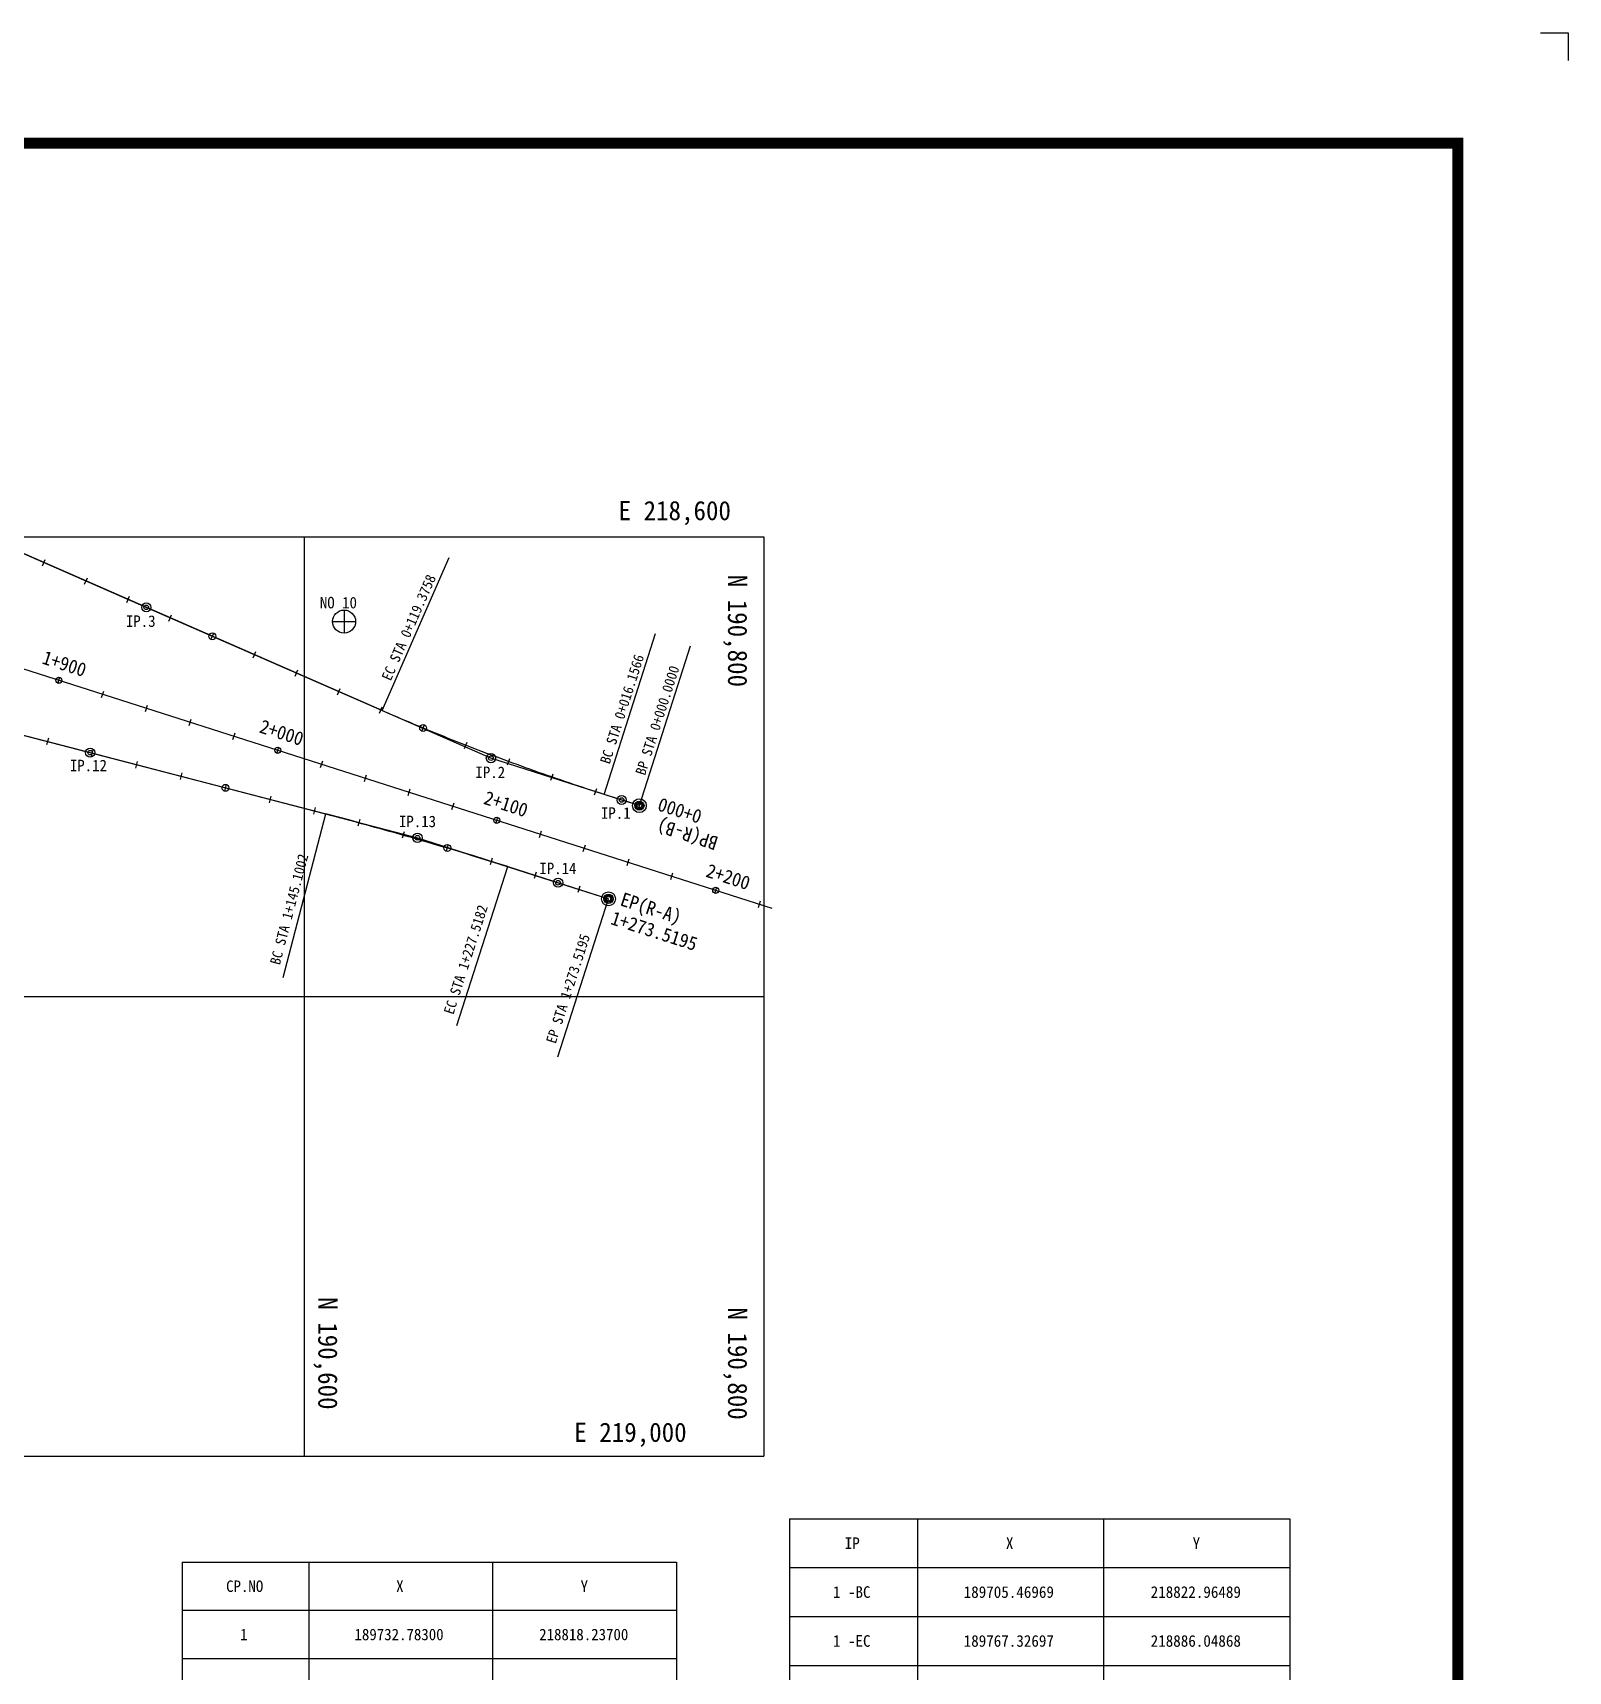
# Model space of a CAD drawing. Header units: millimetres. Extents: x 6226 to 8245, y 797 to 2223.
# Drawn here: x 7577 to 8245, y 1510 to 2223 of the extents above; entities that cross this region are included whole.
import ezdxf
from ezdxf.enums import TextEntityAlignment as Align

# ---------------------------------------------------------------- set-up
doc = ezdxf.new("R2010")
doc.units = ezdxf.units.MM
for name, color, linetype in [('CA-ALGN-CNTL', 2, 'Continuous'), ('CA-ALGN-IPLN', 1, 'Continuous'), ('CA-ALGN-IPSM', 2, 'Continuous'), ('CA-ALGN-STSM', 2, 'Continuous'), ('CA-ALGN-TEXT', 3, 'Continuous'), ('CA-LEAL', 1, 'Continuous'), ('CA-LEAT', 3, 'Continuous'), ('CA-TABL-LIN1', 4, 'Continuous'), ('CA-TABL-LIN2', 1, 'Continuous'), ('CA-TABL-TEX1', 6, 'Continuous'), ('CA-TABL-TEX2', 3, 'Continuous'), ('CV-GRID-LINE', 1, 'Continuous'), ('CV-GRID-TEXT', 4, 'Continuous'), ('CV-SURV-SYMB', 3, 'Continuous'), ('CV-SURV-TEXT', 3, 'Continuous'), ('CX-BORD', 3, 'Continuous'), ('CX-BORD-LIN1', 4, 'Continuous'), ('CX-BORD-LIN2', 3, 'Continuous'), ('CX-BORD-TEX2', 7, 'Continuous'), ('CX-BORD-TEX3', 6, 'Continuous'), ('CX-MISC', 2, 'Continuous')]:
    doc.layers.add(name, color=color, linetype=linetype)
doc.styles.add('GTXT', font='DotumChe.ttf')
doc.styles.add('TAEGP', font='DotumChe.ttf')
doc.styles.add('TAEGULIM', font='DotumChe.ttf')
doc.styles.add('TB_TEXT', font='DotumChe.ttf')
doc.styles.add('TB_WBTXT', font='H2GTRE.TTF')
doc.styles.add('TB_WMTXT', font='DotumChe.ttf')

# ---------------------------------------------------------------- blocks, each defined once
blk = doc.blocks.new('CXBLKA1-KHCA')
at = {"layer": 'CX-BORD-LIN1', "const_width": 2}
blk.add_lwpolyline([(796, 0), (0, 0), (0, 554), (796, 554)], close=True, dxfattribs=at)
at = {"layer": 'CX-MISC'}
blk.add_line((811, 574), (816, 574), dxfattribs=at)
blk.add_lwpolyline([(811, 574), (816, 574), (816, 569)], dxfattribs=at)
at = {"layer": 'CX-BORD-LIN1', "style": 'TB_TEXT'}
for tag, height, p in [('TR_RNUM4', 3, (285.11, 26.64)), ('TR_RDAT4', 3.5, (317.5, 27)), ('TR_DGN4', 3.5, (459.12, 27)), ('TR_CHK4', 3.5, (499.12, 27)), ('TR_APP4', 3.5, (539.12, 27)), ('TR_RNUM3', 3, (285.11, 20.64)), ('TR_RDAT3', 3.5, (317.5, 21)), ('TR_DGN3', 3.5, (459.12, 21)), ('TR_CHK3', 3.5, (499.12, 21)), ('TR_APP3', 3.5, (539.12, 21)), ('TR_RNUM2', 3, (285.11, 14.64)), ('TR_RDAT2', 3.5, (317.5, 15)), ('TR_DGN2', 3.5, (459.12, 15)), ('TR_CHK2', 3.5, (499.12, 15)), ('TR_APP2', 3.5, (539.12, 15)), ('TR_RNUM1', 3, (285.11, 8.64)), ('TR_RDAT1', 3.5, (317.5, 9)), ('TR_DGN1', 3.5, (459.12, 9)), ('TR_CHK1', 3.5, (499.12, 9)), ('TR_APP1', 3.5, (539.12, 9))]:
    blk.add_attdef(tag, text='', height=height, dxfattribs=at).set_placement(p, align=Align.MIDDLE_CENTER)
for tag, p in [('TR_RCON4', (342.3, 27)), ('TR_RCON3', (342.3, 21)), ('TR_RCON2', (342.3, 15)), ('TR_RCON1', (342.3, 9))]:
    blk.add_attdef(tag, text='', height=3.5, dxfattribs=at).set_placement(p, align=Align.MIDDLE_LEFT)
at = {"layer": 'CX-BORD-LIN2', "style": 'TB_TEXT'}
blk.add_attdef('TD_VERSION', text='', height=3, rotation=90, dxfattribs=at).set_placement((800.5, 48.01), align=Align.MIDDLE_CENTER)
at = {"layer": 'CX-BORD-TEX2', "style": 'TB_WMTXT'}
for tag, height, p in [('TB_CNAME', 5, (15.34, 531.83)), ('TB_CSCOP', 4, (16.63, 523.83))]:
    blk.add_attdef(tag, text='', height=height, dxfattribs=at).set_placement(p, align=Align.BOTTOM_LEFT)
at = {"layer": 'CX-BORD-TEX2', "style": 'TB_WBTXT'}
for tag, height, p in [('TB_MTITIL', 10, (398, 533.33)), ('TB_STITL', 7, (398, 518.33))]:
    blk.add_attdef(tag, text='', height=height, dxfattribs=at).set_placement(p, align=Align.MIDDLE_CENTER)
at = {"layer": 'CX-BORD-TEX3', "style": 'TB_TEXT'}
for tag, height, p in [('TD_DCOMP', 4.5, (217.5, 25)), ('TD_CSECT', 4.5, (611, 25)), ('TD_CDIST', 4.5, (656, 25)), ('TD_DNAME_TOP', 4.5, (755, 25)), ('TD_DNAME_MAIN', 4.5, (755, 19.01)), ('TD_CCOMP', 4.5, (217.5, 15)), ('TD_HSCAL', 4.5, (626.7, 15.24)), ('TD_VSCAL', 4.5, (655.78, 15.24)), ('TD_DNAME_BOT', 3, (755, 13.65)), ('TD_CNAME', 5, (65, 5.75)), ('TD_FIELD', 4.5, (182.5, 5.53)), ('TD_CSTEP', 4.5, (253.24, 5.53)), ('TD_DWGCODE', 4.5, (641, 5.39)), ('TD_DWGNO', 4.5, (755, 5.39))]:
    blk.add_attdef(tag, text='', height=height, dxfattribs=at).set_placement(p, align=Align.MIDDLE_CENTER)

msp = doc.modelspace()

# ---------------------------------------------------------------- linework, layer by layer
at = {"layer": 'CA-ALGN-CNTL'}
for p, q in [((7016.68, 2123.99), (7898.33, 1842.17)), ((7016.68, 2123.99), (7898.33, 1842.17)), ((7016.68, 2123.99), (7898.33, 1842.17)), ((7016.68, 2123.99), (7898.33, 1842.17)), ((7016.68, 2123.99), (7898.33, 1842.17)), ((7499.27, 1936.49), (7704.3, 1883.17)), ((7783.46, 1860.24), (7827.28, 1846.23))]:
    msp.add_line(p, q, dxfattribs=at)
for points in [[(7840.74, 1886.76), (7825.35, 1891.68), (7823.44, 1892.29), (7821.54, 1892.9), (7819.64, 1893.52), (7817.74, 1894.14), (7815.84, 1894.77), (7813.94, 1895.4), (7812.04, 1896.03), (7810.15, 1896.67), (7808.25, 1897.31), (7806.36, 1897.96), (7804.47, 1898.61), (7802.58, 1899.26), (7800.69, 1899.92), (7798.8, 1900.58), (7796.91, 1901.24), (7795.03, 1901.91), (7793.14, 1902.58), (7791.26, 1903.25), (7789.38, 1903.93), (7787.5, 1904.62), (7785.62, 1905.3), (7783.74, 1905.99), (7781.87, 1906.69), (7779.99, 1907.38), (7778.12, 1908.09), (7776.25, 1908.79), (7774.38, 1909.5), (7772.51, 1910.21), (7770.64, 1910.93), (7768.78, 1911.65), (7766.91, 1912.37), (7765.05, 1913.1), (7763.19, 1913.83), (7761.33, 1914.57), (7759.47, 1915.31), (7757.61, 1916.05), (7755.76, 1916.8), (7753.9, 1917.55), (7752.05, 1918.3), (7750.2, 1919.06), (7748.35, 1919.82), (7746.5, 1920.58), (7744.66, 1921.35), (7742.81, 1922.12), (7740.97, 1922.9), (7739.13, 1923.68), (7737.29, 1924.46), (7735.45, 1925.25), (7733.61, 1926.04), (7731.77, 1926.83), (7729.94, 1927.63), (7728.82, 1928.12), (7523.61, 2017.95)], [(7499.27, 1936.49), (7704.3, 1883.17), (7706.24, 1882.66), (7708.17, 1882.15), (7710.11, 1881.64), (7712.04, 1881.13), (7713.97, 1880.62), (7715.91, 1880.1), (7717.84, 1879.58), (7719.77, 1879.06), (7721.7, 1878.53), (7723.63, 1878), (7725.56, 1877.47), (7727.48, 1876.94), (7729.41, 1876.4), (7731.34, 1875.86), (7733.26, 1875.32), (7735.19, 1874.78), (7737.11, 1874.23), (7739.03, 1873.69), (7740.96, 1873.14), (7742.88, 1872.58), (7744.8, 1872.03), (7746.72, 1871.47), (7748.64, 1870.91), (7750.56, 1870.34), (7752.48, 1869.78), (7754.39, 1869.21), (7756.31, 1868.64), (7758.23, 1868.06), (7760.14, 1867.48), (7762.06, 1866.91), (7763.97, 1866.32), (7765.88, 1865.74), (7767.79, 1865.15), (7769.71, 1864.56), (7771.62, 1863.97), (7773.53, 1863.38), (7775.43, 1862.78), (7777.34, 1862.18), (7779.25, 1861.58), (7781.16, 1860.97), (7783.06, 1860.37), (7783.46, 1860.24), (7827.28, 1846.23)]]:
    msp.add_lwpolyline(points, dxfattribs=at)
msp.add_arc((7326.74, 431.46), 1500, 72.27304, 75.42118, dxfattribs=at)
at = {"layer": 'CA-ALGN-IPLN'}
for points in [[(7840.74, 1886.76), (7833.04, 1889.22), (7776.14, 1907.41), (7626.21, 1973.04), (7498.45, 2028.96), (7465.73, 2039.43), (7422.69, 2043.94), (7367.21, 2032.72), (7334.56, 1988.59), (7311, 1931.6), (7280.01, 1866.18), (7232.46, 1810.88), (7187.09, 1763.39), (7135.28, 1709.16), (7019.95, 1624.14), (6903.52, 1707.65), (6853.66, 1758.5), (6831.29, 1781.31)], [(6800.32, 1780.76), (6831.24, 1749.22), (6874.86, 1704.74), (6897.15, 1678.01), (6940.34, 1619.94), (7019.71, 1560.87), (7089.5, 1619.85), (7185.75, 1736.67), (7288.3, 1861.13), (7332.53, 1907.95), (7392, 1951.03), (7464.69, 1945.49), (7601.79, 1909.83), (7744.2, 1872.79), (7805.37, 1853.24), (7827.28, 1846.23)]]:
    msp.add_lwpolyline(points, dxfattribs=at)
at = {"layer": 'CA-ALGN-IPSM'}
for centre, radius in [((7626.21, 1973.04), 2), ((7626.21, 1973.04), 1), ((7601.79, 1909.83), 2), ((7601.79, 1909.83), 1), ((7776.14, 1907.41), 2), ((7776.14, 1907.41), 1), ((7833.04, 1889.22), 2), ((7833.04, 1889.22), 1), ((7840.74, 1886.76), 2), ((7840.74, 1886.76), 1), ((7744.2, 1872.79), 2), ((7744.2, 1872.79), 1), ((7805.37, 1853.24), 2), ((7805.37, 1853.24), 1), ((7827.28, 1846.23), 2), ((7827.28, 1846.23), 1)]:
    msp.add_circle(centre, radius, dxfattribs=at)
at = {"layer": 'CA-ALGN-STSM'}
for p, q in [((7581.08, 1991.16), (7582.28, 1993.91)), ((7599.4, 1983.14), (7600.6, 1985.89)), ((7617.72, 1975.12), (7618.92, 1977.87)), ((7636.04, 1967.1), (7637.25, 1969.85)), ((7654.36, 1959.08), (7655.57, 1961.83)), ((7672.69, 1951.06), (7673.89, 1953.81)), ((7587.73, 1939.88), (7588.64, 1942.73)), ((7587.73, 1939.88), (7588.64, 1942.73)), ((7587.73, 1939.88), (7588.64, 1942.73)), ((7587.73, 1939.88), (7588.64, 1942.73)), ((7587.73, 1939.88), (7588.64, 1942.73)), ((7587.73, 1939.88), (7588.64, 1942.73)), ((7587.73, 1939.88), (7588.64, 1942.73)), ((7587.73, 1939.88), (7588.64, 1942.73)), ((7587.73, 1939.88), (7588.64, 1942.73)), ((7587.73, 1939.88), (7588.64, 1942.73)), ((7691.01, 1943.04), (7692.21, 1945.79)), ((7606.78, 1933.79), (7607.69, 1936.64)), ((7606.78, 1933.79), (7607.69, 1936.64)), ((7606.78, 1933.79), (7607.69, 1936.64)), ((7606.78, 1933.79), (7607.69, 1936.64)), ((7606.78, 1933.79), (7607.69, 1936.64)), ((7709.33, 1935.02), (7710.53, 1937.77)), ((7625.83, 1927.7), (7626.74, 1930.55)), ((7625.83, 1927.7), (7626.74, 1930.55)), ((7625.83, 1927.7), (7626.74, 1930.55)), ((7625.83, 1927.7), (7626.74, 1930.55)), ((7625.83, 1927.7), (7626.74, 1930.55)), ((7727.65, 1927), (7728.85, 1929.74)), ((7644.88, 1921.61), (7645.8, 1924.46)), ((7644.88, 1921.61), (7645.8, 1924.46)), ((7644.88, 1921.61), (7645.8, 1924.46)), ((7644.88, 1921.61), (7645.8, 1924.46)), ((7644.88, 1921.61), (7645.8, 1924.46)), ((7663.93, 1915.52), (7664.85, 1918.38)), ((7663.93, 1915.52), (7664.85, 1918.38)), ((7663.93, 1915.52), (7664.85, 1918.38)), ((7663.93, 1915.52), (7664.85, 1918.38)), ((7663.93, 1915.52), (7664.85, 1918.38)), ((7746.07, 1919.14), (7747.22, 1921.91)), ((7583.61, 1916.11), (7582.86, 1913.2)), ((7602.97, 1911.07), (7602.21, 1908.17)), ((7682.98, 1909.43), (7683.9, 1912.29)), ((7682.98, 1909.43), (7683.9, 1912.29)), ((7682.98, 1909.43), (7683.9, 1912.29)), ((7682.98, 1909.43), (7683.9, 1912.29)), ((7682.98, 1909.43), (7683.9, 1912.29)), ((7682.98, 1909.43), (7683.9, 1912.29)), ((7682.98, 1909.43), (7683.9, 1912.29)), ((7682.98, 1909.43), (7683.9, 1912.29)), ((7682.98, 1909.43), (7683.9, 1912.29)), ((7682.98, 1909.43), (7683.9, 1912.29)), ((7764.65, 1911.65), (7765.74, 1914.44)), ((7622.32, 1906.04), (7621.57, 1903.13)), ((7702.03, 1903.34), (7702.95, 1906.2)), ((7702.03, 1903.34), (7702.95, 1906.2)), ((7702.03, 1903.34), (7702.95, 1906.2)), ((7702.03, 1903.34), (7702.95, 1906.2)), ((7702.03, 1903.34), (7702.95, 1906.2)), ((7783.37, 1904.53), (7784.41, 1907.35)), ((7641.68, 1901), (7640.92, 1898.1)), ((7721.08, 1897.25), (7722, 1900.11)), ((7721.08, 1897.25), (7722, 1900.11)), ((7721.08, 1897.25), (7722, 1900.11)), ((7721.08, 1897.25), (7722, 1900.11)), ((7721.08, 1897.25), (7722, 1900.11)), ((7802.23, 1897.79), (7803.21, 1900.63)), ((7661.03, 1895.97), (7660.28, 1893.07)), ((7680.39, 1890.93), (7679.64, 1888.03)), ((7740.13, 1891.16), (7741.05, 1894.02)), ((7740.13, 1891.16), (7741.05, 1894.02)), ((7740.13, 1891.16), (7741.05, 1894.02)), ((7740.13, 1891.16), (7741.05, 1894.02)), ((7740.13, 1891.16), (7741.05, 1894.02)), ((7821.23, 1891.43), (7822.15, 1894.28)), ((7699.75, 1885.9), (7698.99, 1883)), ((7759.18, 1885.07), (7760.1, 1887.93)), ((7759.18, 1885.07), (7760.1, 1887.93)), ((7759.18, 1885.07), (7760.1, 1887.93)), ((7759.18, 1885.07), (7760.1, 1887.93)), ((7759.18, 1885.07), (7760.1, 1887.93)), ((7840.28, 1885.33), (7841.19, 1888.19)), ((7719.1, 1880.79), (7718.31, 1877.9)), ((7738.39, 1875.43), (7737.56, 1872.55)), ((7778.23, 1878.98), (7779.15, 1881.84)), ((7778.23, 1878.98), (7779.15, 1881.84)), ((7778.23, 1878.98), (7779.15, 1881.84)), ((7778.23, 1878.98), (7779.15, 1881.84)), ((7778.23, 1878.98), (7779.15, 1881.84)), ((7778.23, 1878.98), (7779.15, 1881.84)), ((7778.23, 1878.98), (7779.15, 1881.84)), ((7778.23, 1878.98), (7779.15, 1881.84)), ((7778.23, 1878.98), (7779.15, 1881.84)), ((7778.23, 1878.98), (7779.15, 1881.84)), ((7797.28, 1872.89), (7798.2, 1875.75)), ((7797.28, 1872.89), (7798.2, 1875.75)), ((7797.28, 1872.89), (7798.2, 1875.75)), ((7797.28, 1872.89), (7798.2, 1875.75)), ((7797.28, 1872.89), (7798.2, 1875.75)), ((7757.6, 1869.81), (7756.74, 1866.94)), ((7816.33, 1866.8), (7817.25, 1869.66)), ((7816.33, 1866.8), (7817.25, 1869.66)), ((7816.33, 1866.8), (7817.25, 1869.66)), ((7816.33, 1866.8), (7817.25, 1869.66)), ((7816.33, 1866.8), (7817.25, 1869.66)), ((7776.74, 1863.94), (7775.84, 1861.08)), ((7835.39, 1860.71), (7836.3, 1863.57)), ((7835.39, 1860.71), (7836.3, 1863.57)), ((7835.39, 1860.71), (7836.3, 1863.57)), ((7835.39, 1860.71), (7836.3, 1863.57)), ((7835.39, 1860.71), (7836.3, 1863.57)), ((7795.81, 1857.87), (7794.89, 1855.01)), ((7854.44, 1854.62), (7855.35, 1857.48)), ((7854.44, 1854.62), (7855.35, 1857.48)), ((7854.44, 1854.62), (7855.35, 1857.48)), ((7854.44, 1854.62), (7855.35, 1857.48)), ((7854.44, 1854.62), (7855.35, 1857.48)), ((7814.86, 1851.78), (7813.94, 1848.92)), ((7873.49, 1848.53), (7874.4, 1851.39)), ((7873.49, 1848.53), (7874.4, 1851.39)), ((7873.49, 1848.53), (7874.4, 1851.39)), ((7873.49, 1848.53), (7874.4, 1851.39)), ((7873.49, 1848.53), (7874.4, 1851.39)), ((7873.49, 1848.53), (7874.4, 1851.39)), ((7873.49, 1848.53), (7874.4, 1851.39)), ((7873.49, 1848.53), (7874.4, 1851.39)), ((7873.49, 1848.53), (7874.4, 1851.39)), ((7873.49, 1848.53), (7874.4, 1851.39)), ((7892.54, 1842.44), (7893.45, 1845.3)), ((7892.54, 1842.44), (7893.45, 1845.3)), ((7892.54, 1842.44), (7893.45, 1845.3)), ((7892.54, 1842.44), (7893.45, 1845.3)), ((7892.54, 1842.44), (7893.45, 1845.3))]:
    msp.add_line(p, q, dxfattribs=at)
for centre, radius in [((7654.97, 1960.45), 1.5), ((7588.19, 1941.3), 1.3), ((7588.19, 1941.3), 1.3), ((7588.19, 1941.3), 1.3), ((7588.19, 1941.3), 1.3), ((7588.19, 1941.3), 1.3), ((7746.65, 1920.52), 1.5), ((7683.44, 1910.86), 1.3), ((7683.44, 1910.86), 1.3), ((7683.44, 1910.86), 1.3), ((7683.44, 1910.86), 1.3), ((7683.44, 1910.86), 1.3), ((7660.66, 1894.52), 1.5), ((7840.74, 1886.76), 3), ((7840.74, 1886.76), 1.5), ((7778.69, 1880.41), 1.3), ((7778.69, 1880.41), 1.3), ((7778.69, 1880.41), 1.3), ((7778.69, 1880.41), 1.3), ((7778.69, 1880.41), 1.3), ((7757.17, 1868.38), 1.5), ((7827.28, 1846.23), 3), ((7827.28, 1846.23), 1.5), ((7873.94, 1849.96), 1.3), ((7873.94, 1849.96), 1.3), ((7873.94, 1849.96), 1.3), ((7873.94, 1849.96), 1.3), ((7873.94, 1849.96), 1.3)]:
    msp.add_circle(centre, radius, dxfattribs=at)
at = {"layer": 'CA-LEAL'}
for p, q in [((7728.82, 1928.12), (7757.97, 1994.69)), ((7825.35, 1891.68), (7847.73, 1961.71)), ((7840.74, 1886.76), (7862.95, 1956.25)), ((7685.81, 1812.04), (7704.3, 1883.17)), ((7761.34, 1791.05), (7783.46, 1860.24)), ((7805.32, 1777.55), (7827.28, 1846.23))]:
    msp.add_line(p, q, dxfattribs=at)
at = {"layer": 'CA-TABL-LIN1'}
for p, q in [((7905.98, 1576.52), (8123.66, 1576.52)), ((7905.98, 1576.52), (7905.98, 959.91)), ((8123.66, 1576.52), (8123.66, 959.91)), ((7641.89, 1557.67), (7856.89, 1557.67)), ((7641.89, 1557.67), (7641.89, 1284.67)), ((7696.89, 1557.67), (7696.89, 1284.67)), ((7856.89, 1557.67), (7856.89, 1284.67)), ((7905.98, 1555.26), (8123.66, 1555.26)), ((7641.89, 1536.67), (7856.89, 1536.67))]:
    msp.add_line(p, q, dxfattribs=at)
at = {"layer": 'CA-TABL-LIN2'}
for p, q in [((7961.66, 1576.52), (7961.66, 959.91)), ((8042.66, 1576.52), (8042.66, 959.91)), ((7776.89, 1557.67), (7776.89, 1284.67)), ((7905.98, 1533.99), (8123.66, 1533.99)), ((7641.89, 1515.67), (7856.89, 1515.67)), ((7905.98, 1512.73), (8123.66, 1512.73))]:
    msp.add_line(p, q, dxfattribs=at)
at = {"layer": 'CV-GRID-LINE'}
for p, q in [((7251.85, 2003.73), (7894.85, 2003.73)), ((7251.85, 2003.73), (7894.85, 2003.73)), ((7694.85, 2003.73), (7694.85, 1603.73)), ((7694.85, 2003.73), (7694.85, 1603.73)), ((7894.85, 2003.73), (7894.85, 1981.43)), ((7894.85, 2003.73), (7894.85, 1981.43)), ((7894.85, 1981.43), (7894.85, 1632.2)), ((7894.85, 1981.43), (7894.85, 1603.73)), ((7694.85, 1859.57), (7694.85, 1603.73)), ((7694.85, 1859.57), (7694.85, 1603.73)), ((7205.47, 1803.73), (7894.85, 1803.73)), ((7205.47, 1803.73), (7894.85, 1803.73)), ((7894.85, 1780.04), (7894.85, 1632.2)), ((7894.85, 1780.04), (7894.85, 1632.2)), ((7201.37, 1603.73), (7894.85, 1603.73))]:
    msp.add_line(p, q, dxfattribs=at)
at = {"layer": 'CV-SURV-SYMB'}
for p, q in [((7712.28, 1971.86), (7712.28, 1961.86)), ((7707.28, 1966.86), (7717.28, 1966.86))]:
    msp.add_line(p, q, dxfattribs=at)
msp.add_circle((7712.28, 1966.86), 5, dxfattribs=at)
msp.add_point((7712.28, 1966.86), dxfattribs=at)

# ---------------------------------------------------------------- block references
at = {"layer": 'CX-BORD', "xscale": 2.399999999999977, "yscale": 2.400000000000006}
msp.add_blockref('CXBLKA1-KHCA', (6286.41, 845.43), dxfattribs=at)

# ---------------------------------------------------------------- texts
at = {"layer": 'CA-ALGN-TEXT', "style": 'TAEGULIM'}
for s, p in [('IP.3', (7617.33, 1964.56)), ('IP.12', (7592.96, 1901.75)), ('IP.2', (7769.4, 1898.78)), ('IP.13', (7736.13, 1877.41)), ('IP.1', (7824.01, 1881.05)), ('IP.14', (7797.21, 1856.99))]:
    msp.add_text(s, height=5, dxfattribs=at).set_placement(p)
for s, rotation, p in [('1+900', 342.0016, (7580.48, 1948.68)), ('2+000', 342.0016, (7674.97, 1918.71)), ('2+100', 342.0016, (7772.56, 1887.66)), ('0+000', 162.27306, (7868.45, 1884.45)), ('BP(R-B) ', 162.27306, (7875.44, 1872.98)), ('2+200', 342.0016, (7869.24, 1855.96)), ('EP(R-A) ', 342.27304, (7832.01, 1843.46)), ('1+273.5195', 342.27304, (7827.82, 1835.31))]:
    msp.add_text(s, height=6, rotation=rotation, dxfattribs=at).set_placement(p)
at = {"layer": 'CA-LEAT', "style": 'TAEGULIM'}
for s, rotation, p in [('EC STA 0+119.3758', 66.35903, (7732.54, 1940.75)), ('BC STA 0+016.1566', 72.27306, (7827.79, 1904.56)), ('BP STA 0+000.0000', 72.27306, (7843.18, 1899.65)), ('BC STA 1+145.1002', 75.42118, (7684.31, 1817.2)), ('EC STA 1+227.5182', 72.27304, (7759.79, 1795.6)), ('EP STA 1+273.5195', 72.27304, (7804.28, 1782.91))]:
    msp.add_text(s, height=4.5, rotation=rotation, dxfattribs=at).set_placement(p)
at = {"layer": 'CA-TABL-TEX1', "style": 'GTXT'}
for s, height, p in [('IP', 5.062, (7933.34, 1565.89)), ('X', 5.06, (8001.8, 1565.89)), ('Y', 5.06, (8083.04, 1565.89)), ('CP.NO', 5, (7669.03, 1547.17)), ('X', 5, (7736.53, 1547.17)), ('Y', 5, (7816.77, 1547.17)), ('1 -BC', 5.062, (7933.1, 1544.63)), ('1', 5, (7668.68, 1526.17)), ('1 -EC', 5.062, (7933.1, 1523.36))]:
    msp.add_text(s, height=height, rotation=359.99995, dxfattribs=at).set_placement(p, align=Align.MIDDLE_CENTER)
at = {"layer": 'CA-TABL-TEX2', "style": 'GTXT'}
for s, height, p in [('189705.46969', 5.0625, (8001.44, 1544.63)), ('218822.96489', 5.0625, (8082.8, 1544.63)), ('189732.78300', 5, (7736.18, 1526.17)), ('218818.23700', 5, (7816.53, 1526.17)), ('189767.32697', 5.0625, (8001.44, 1523.36)), ('218886.04868', 5.0625, (8082.8, 1523.36))]:
    msp.add_text(s, height=height, rotation=359.99995, dxfattribs=at).set_placement(p, align=Align.MIDDLE_CENTER)
at = {"layer": 'CV-GRID-TEXT', "style": 'TAEGULIM'}
for s, p in [('E 218,600', (7831.7, 2010.94)), ('E 219,000', (7812.44, 1609.95))]:
    msp.add_text(s, height=8.4, dxfattribs=at).set_placement(p)
for p in [(7879.29, 1938.36), (7879.29, 1619.58)]:
    msp.add_text('N 190,800', height=8.4, rotation=270, dxfattribs=at).set_placement(p, align=Align.RIGHT)
msp.add_text('N 190,600', height=8.4, rotation=270, dxfattribs=at).set_placement((7701.05, 1672.87))
at = {"layer": 'CV-SURV-TEXT', "style": 'TAEGP'}
msp.add_text('NO 10', height=5, dxfattribs=at).set_placement((7701.72, 1972.6))

doc.saveas('drawing.dxf')
